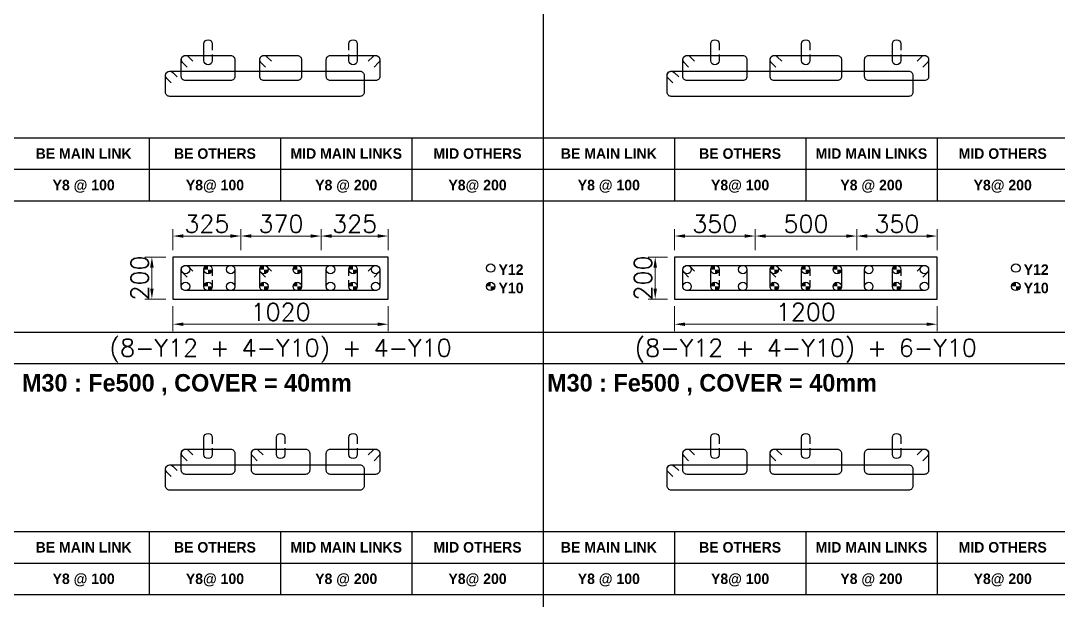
# Model space of a CAD drawing. Header units: millimetres. Extents: x -28707963 to -28231469, y 696001 to 896471.
# Drawn here: x -28267997 to -28253180, y 826289 to 834569 of the extents above; entities that cross this region are included whole.
import ezdxf
from ezdxf.enums import TextEntityAlignment as Align

# ---------------------------------------------------------------- set-up
doc = ezdxf.new("R2010")
doc.units = ezdxf.units.MM
doc.header["$MEASUREMENT"] = 0
doc.header["$PDMODE"] = 34
doc.header["$PDSIZE"] = -8
doc.layers.get('0').update_dxf_attribs({"lineweight": 5})
for name, color, linetype in [('09 COL TEXT-SCH', 2, 'Continuous'), ('14 REINF', 6, 'Continuous'), ('22 TABLE FRAME', 5, 'Continuous'), ('23 STIRRUPS', 5, 'Continuous'), ('TEXT', 4, 'Continuous')]:
    doc.layers.add(name, color=color, linetype=linetype)
doc.layers.add('19 COLUMN', color=1, linetype='Continuous', lineweight=25)
doc.styles.add('adani bold', font='')
doc.styles.add('ROMANS', font='simplex.shx')
doc.styles.get('adani bold').set_extended_font_data('Adani Bold', bold=True)
doc.dimstyles.new('D 50', dxfattribs={"dimscale": 100, "dimtxt": 3, "dimasz": 1.5, "dimexe": 1, "dimexo": 1, "dimgap": 0.5, "dimtad": 1, "dimdec": 0, "dimdsep": 46, "dimtxsty": 'ROMANS', "dimcen": 2.5, "dimclrd": 5, "dimclre": 5, "dimclrt": 4, "dimadec": 0, "dimazin": 0, "dimtfac": 1, "dimtdec": 0, "dimtmove": 0, "dimatfit": 3, "dimfxl": 1, "dimlwd": 0, "dimlwe": 0, "dimarcsym": 0})

# ---------------------------------------------------------------- blocks, each defined once
blk = doc.blocks.new('*D163')
at = {"color": 5, "lineweight": 0, "transparency": 16777216}
for p, q in [((-28265924, 831193), (-28266224, 831193)), ((-28266124, 830743), (-28266124, 831043)), ((-28265924, 830593), (-28266224, 830593))]:
    blk.add_line(p, q, dxfattribs=at)
at = {"color": 5, "transparency": 16777216}
for points in [[(-28266099, 831043), (-28266149, 831043), (-28266124, 831193)], [(-28266149, 830743), (-28266099, 830743), (-28266124, 830593)]]:
    blk.add_solid(points, dxfattribs=at)
at = {"layer": 'Defpoints', "color": 0, "transparency": 16777216}
for p in [(-28266124, 831193), (-28265824, 831193), (-28265824, 830593)]:
    blk.add_point(p, dxfattribs=at)
at = {"color": 4, "transparency": 16777216, "insert": (-28266299, 830893), "char_height": 250, "attachment_point": 5, "rotation": 90, "style": 'ROMANS'}
blk.add_mtext('200', dxfattribs=at)
blk = doc.blocks.new('*D178')
at = {"color": 5, "lineweight": 0, "transparency": 16777216}
for p, q in [((-28258761, 831193), (-28259036, 831193)), ((-28258936, 830743), (-28258936, 831043)), ((-28258761, 830593), (-28259036, 830593))]:
    blk.add_line(p, q, dxfattribs=at)
at = {"color": 5, "transparency": 16777216}
for points in [[(-28258911, 831043), (-28258961, 831043), (-28258936, 831193)], [(-28258961, 830743), (-28258911, 830743), (-28258936, 830593)]]:
    blk.add_solid(points, dxfattribs=at)
at = {"layer": 'Defpoints', "color": 0, "transparency": 16777216}
for p in [(-28258936, 831193), (-28258661, 831193), (-28258661, 830593)]:
    blk.add_point(p, dxfattribs=at)
at = {"color": 4, "transparency": 16777216, "insert": (-28259111, 830893), "char_height": 250, "attachment_point": 5, "rotation": 90, "style": 'ROMANS'}
blk.add_mtext('200', dxfattribs=at)
blk = doc.blocks.new('*D670')
at = {"color": 5, "lineweight": 0, "transparency": 16777216}
for p, q in [((-28265824, 830493), (-28265824, 830133)), ((-28262749, 830493), (-28262749, 830133)), ((-28265674, 830233), (-28262899, 830233))]:
    blk.add_line(p, q, dxfattribs=at)
at = {"color": 5, "transparency": 16777216}
for points in [[(-28265674, 830258), (-28265674, 830208), (-28265824, 830233)], [(-28262899, 830208), (-28262899, 830258), (-28262749, 830233)]]:
    blk.add_solid(points, dxfattribs=at)
at = {"layer": 'Defpoints', "color": 0, "transparency": 16777216}
for p in [(-28265824, 830593), (-28262749, 830593), (-28262749, 830233)]:
    blk.add_point(p, dxfattribs=at)
at = {"color": 4, "transparency": 16777216, "insert": (-28264286, 830408), "char_height": 250, "attachment_point": 5, "style": 'ROMANS'}
blk.add_mtext('1020', dxfattribs=at)
blk = doc.blocks.new('*D671')
at = {"color": 5, "lineweight": 0, "transparency": 16777216}
for p, q in [((-28265824, 831293), (-28265824, 831593)), ((-28264854, 831293), (-28264854, 831593)), ((-28265674, 831493), (-28265004, 831493))]:
    blk.add_line(p, q, dxfattribs=at)
at = {"color": 5, "transparency": 16777216}
for points in [[(-28265674, 831518), (-28265674, 831468), (-28265824, 831493)], [(-28265004, 831468), (-28265004, 831518), (-28264854, 831493)]]:
    blk.add_solid(points, dxfattribs=at)
at = {"layer": 'Defpoints', "color": 0, "transparency": 16777216}
for p in [(-28264854, 831493), (-28265824, 831193), (-28264854, 831193)]:
    blk.add_point(p, dxfattribs=at)
at = {"color": 4, "transparency": 16777216, "insert": (-28265339, 831668), "char_height": 250, "attachment_point": 5, "style": 'ROMANS'}
blk.add_mtext('325', dxfattribs=at)
blk = doc.blocks.new('*D672')
at = {"color": 5, "lineweight": 0, "transparency": 16777216}
for p, q in [((-28264854, 831293), (-28264854, 831593)), ((-28263708, 831293), (-28263708, 831593)), ((-28264704, 831493), (-28263858, 831493))]:
    blk.add_line(p, q, dxfattribs=at)
at = {"color": 5, "transparency": 16777216}
for points in [[(-28264704, 831518), (-28264704, 831468), (-28264854, 831493)], [(-28263858, 831468), (-28263858, 831518), (-28263708, 831493)]]:
    blk.add_solid(points, dxfattribs=at)
at = {"layer": 'Defpoints', "color": 0, "transparency": 16777216}
for p in [(-28263708, 831493), (-28264854, 831193), (-28263708, 831193)]:
    blk.add_point(p, dxfattribs=at)
at = {"color": 4, "transparency": 16777216, "insert": (-28264281, 831668), "char_height": 250, "attachment_point": 5, "style": 'ROMANS'}
blk.add_mtext('370', dxfattribs=at)
blk = doc.blocks.new('*D673')
at = {"color": 5, "lineweight": 0, "transparency": 16777216}
for p, q in [((-28263708, 831293), (-28263708, 831593)), ((-28262749, 831293), (-28262749, 831593)), ((-28263558, 831493), (-28262899, 831493))]:
    blk.add_line(p, q, dxfattribs=at)
at = {"color": 5, "transparency": 16777216}
for points in [[(-28263558, 831518), (-28263558, 831468), (-28263708, 831493)], [(-28262899, 831468), (-28262899, 831518), (-28262749, 831493)]]:
    blk.add_solid(points, dxfattribs=at)
at = {"layer": 'Defpoints', "color": 0, "transparency": 16777216}
for p in [(-28262749, 831493), (-28263708, 831193), (-28262749, 831193)]:
    blk.add_point(p, dxfattribs=at)
at = {"color": 4, "transparency": 16777216, "insert": (-28263228, 831668), "char_height": 250, "attachment_point": 5, "style": 'ROMANS'}
blk.add_mtext('325', dxfattribs=at)
blk = doc.blocks.new('*D706')
at = {"color": 5, "lineweight": 0, "transparency": 16777216}
for p, q in [((-28258661, 830493), (-28258661, 830133)), ((-28254911, 830493), (-28254911, 830133)), ((-28258511, 830233), (-28255061, 830233))]:
    blk.add_line(p, q, dxfattribs=at)
at = {"color": 5, "transparency": 16777216}
for points in [[(-28258511, 830258), (-28258511, 830208), (-28258661, 830233)], [(-28255061, 830208), (-28255061, 830258), (-28254911, 830233)]]:
    blk.add_solid(points, dxfattribs=at)
at = {"layer": 'Defpoints', "color": 0, "transparency": 16777216}
for p in [(-28258661, 830593), (-28254911, 830593), (-28254911, 830233)]:
    blk.add_point(p, dxfattribs=at)
at = {"color": 4, "transparency": 16777216, "insert": (-28256786, 830408), "char_height": 250, "attachment_point": 5, "style": 'ROMANS'}
blk.add_mtext('1200', dxfattribs=at)
blk = doc.blocks.new('*D707')
at = {"color": 5, "lineweight": 0, "transparency": 16777216}
for p, q in [((-28258661, 831293), (-28258661, 831593)), ((-28257508, 831293), (-28257508, 831593)), ((-28258511, 831493), (-28257658, 831493))]:
    blk.add_line(p, q, dxfattribs=at)
at = {"color": 5, "transparency": 16777216}
for points in [[(-28258511, 831518), (-28258511, 831468), (-28258661, 831493)], [(-28257658, 831468), (-28257658, 831518), (-28257508, 831493)]]:
    blk.add_solid(points, dxfattribs=at)
at = {"layer": 'Defpoints', "color": 0, "transparency": 16777216}
for p in [(-28257508, 831493), (-28258661, 831193), (-28257508, 831193)]:
    blk.add_point(p, dxfattribs=at)
at = {"color": 4, "transparency": 16777216, "insert": (-28258085, 831668), "char_height": 250, "attachment_point": 5, "style": 'ROMANS'}
blk.add_mtext('350', dxfattribs=at)
blk = doc.blocks.new('*D708')
at = {"color": 5, "lineweight": 0, "transparency": 16777216}
for p, q in [((-28257508, 831293), (-28257508, 831593)), ((-28256058, 831293), (-28256058, 831593)), ((-28257358, 831493), (-28256208, 831493))]:
    blk.add_line(p, q, dxfattribs=at)
at = {"color": 5, "transparency": 16777216}
for points in [[(-28257358, 831518), (-28257358, 831468), (-28257508, 831493)], [(-28256208, 831468), (-28256208, 831518), (-28256058, 831493)]]:
    blk.add_solid(points, dxfattribs=at)
at = {"layer": 'Defpoints', "color": 0, "transparency": 16777216}
for p in [(-28256058, 831493), (-28257508, 831193), (-28256058, 831193)]:
    blk.add_point(p, dxfattribs=at)
at = {"color": 4, "transparency": 16777216, "insert": (-28256783, 831668), "char_height": 250, "attachment_point": 5, "style": 'ROMANS'}
blk.add_mtext('500', dxfattribs=at)
blk = doc.blocks.new('*D709')
at = {"color": 5, "lineweight": 0, "transparency": 16777216}
for p, q in [((-28256058, 831293), (-28256058, 831593)), ((-28254911, 831293), (-28254911, 831593)), ((-28255908, 831493), (-28255061, 831493))]:
    blk.add_line(p, q, dxfattribs=at)
at = {"color": 5, "transparency": 16777216}
for points in [[(-28255908, 831518), (-28255908, 831468), (-28256058, 831493)], [(-28255061, 831468), (-28255061, 831518), (-28254911, 831493)]]:
    blk.add_solid(points, dxfattribs=at)
at = {"layer": 'Defpoints', "color": 0, "transparency": 16777216}
for p in [(-28254911, 831493), (-28256058, 831193), (-28254911, 831193)]:
    blk.add_point(p, dxfattribs=at)
at = {"color": 4, "transparency": 16777216, "insert": (-28255485, 831668), "char_height": 250, "attachment_point": 5, "style": 'ROMANS'}
blk.add_mtext('350', dxfattribs=at)

msp = doc.modelspace()

# ---------------------------------------------------------------- hatches: boundary and pattern name
at = {"layer": '14 REINF'}
h = msp.add_hatch(color=6, dxfattribs=at)
edge = h.paths.add_edge_path(flags=0)
edge.add_line((-28265381.1, 831013.4), (-28265321.1, 831013.4))
edge.add_line((-28265321.1, 831013.4), (-28265321.1, 831073.4))
edge.add_arc((-28265321.1, 831013.4), 60, 90, 180)
edge = h.paths.add_edge_path(flags=0)
edge.add_line((-28265261.1, 831013.4), (-28265321.1, 831013.4))
edge.add_line((-28265321.1, 831013.4), (-28265321.1, 830953.4))
edge.add_arc((-28265321.1, 831013.4), 60, 270, 360)
h = msp.add_hatch(color=6, dxfattribs=at)
edge = h.paths.add_edge_path(flags=0)
edge.add_line((-28264583.6, 831013.4), (-28264523.6, 831013.4))
edge.add_line((-28264523.6, 831013.4), (-28264523.6, 831073.4))
edge.add_arc((-28264523.6, 831013.4), 60, 90, 180)
edge = h.paths.add_edge_path(flags=0)
edge.add_line((-28264463.6, 831013.4), (-28264523.6, 831013.4))
edge.add_line((-28264523.6, 831013.4), (-28264523.6, 830953.4))
edge.add_arc((-28264523.6, 831013.4), 60, 270, 360)
h = msp.add_hatch(color=6, dxfattribs=at)
edge = h.paths.add_edge_path(flags=0)
edge.add_line((-28264108.6, 831013.4), (-28264048.6, 831013.4))
edge.add_line((-28264048.6, 831013.4), (-28264048.6, 831073.4))
edge.add_arc((-28264048.6, 831013.4), 60, 90, 180)
edge = h.paths.add_edge_path(flags=0)
edge.add_line((-28263988.6, 831013.4), (-28264048.6, 831013.4))
edge.add_line((-28264048.6, 831013.4), (-28264048.6, 830953.4))
edge.add_arc((-28264048.6, 831013.4), 60, 270, 360)
h = msp.add_hatch(color=6, dxfattribs=at)
edge = h.paths.add_edge_path(flags=0)
edge.add_line((-28263311.1, 831013.4), (-28263251.1, 831013.4))
edge.add_line((-28263251.1, 831013.4), (-28263251.1, 831073.4))
edge.add_arc((-28263251.1, 831013.4), 60, 90, 180)
edge = h.paths.add_edge_path(flags=0)
edge.add_line((-28263191.1, 831013.4), (-28263251.1, 831013.4))
edge.add_line((-28263251.1, 831013.4), (-28263251.1, 830953.4))
edge.add_arc((-28263251.1, 831013.4), 60, 270, 360)
h = msp.add_hatch(color=6, dxfattribs=at)
edge = h.paths.add_edge_path(flags=0)
edge.add_line((-28258143.6, 831013.4), (-28258083.6, 831013.4))
edge.add_line((-28258083.6, 831013.4), (-28258083.6, 831073.4))
edge.add_arc((-28258083.6, 831013.4), 60, 90, 180)
edge = h.paths.add_edge_path(flags=0)
edge.add_line((-28258023.6, 831013.4), (-28258083.6, 831013.4))
edge.add_line((-28258083.6, 831013.4), (-28258083.6, 830953.4))
edge.add_arc((-28258083.6, 831013.4), 60, 270, 360)
h = msp.add_hatch(color=6, dxfattribs=at)
edge = h.paths.add_edge_path(flags=0)
edge.add_line((-28257296.1, 831013.4), (-28257236.1, 831013.4))
edge.add_line((-28257236.1, 831013.4), (-28257236.1, 831073.4))
edge.add_arc((-28257236.1, 831013.4), 60, 90, 180)
edge = h.paths.add_edge_path(flags=0)
edge.add_line((-28257176.1, 831013.4), (-28257236.1, 831013.4))
edge.add_line((-28257236.1, 831013.4), (-28257236.1, 830953.4))
edge.add_arc((-28257236.1, 831013.4), 60, 270, 360)
h = msp.add_hatch(color=6, dxfattribs=at)
edge = h.paths.add_edge_path(flags=0)
edge.add_line((-28256846.1, 831013.4), (-28256786.1, 831013.4))
edge.add_line((-28256786.1, 831013.4), (-28256786.1, 831073.4))
edge.add_arc((-28256786.1, 831013.4), 60, 90, 180)
edge = h.paths.add_edge_path(flags=0)
edge.add_line((-28256726.1, 831013.4), (-28256786.1, 831013.4))
edge.add_line((-28256786.1, 831013.4), (-28256786.1, 830953.4))
edge.add_arc((-28256786.1, 831013.4), 60, 270, 360)
h = msp.add_hatch(color=6, dxfattribs=at)
edge = h.paths.add_edge_path(flags=0)
edge.add_line((-28256396.1, 831013.4), (-28256336.1, 831013.4))
edge.add_line((-28256336.1, 831013.4), (-28256336.1, 831073.4))
edge.add_arc((-28256336.1, 831013.4), 60, 90, 180)
edge = h.paths.add_edge_path(flags=0)
edge.add_line((-28256276.1, 831013.4), (-28256336.1, 831013.4))
edge.add_line((-28256336.1, 831013.4), (-28256336.1, 830953.4))
edge.add_arc((-28256336.1, 831013.4), 60, 270, 360)
h = msp.add_hatch(color=6, dxfattribs=at)
edge = h.paths.add_edge_path(flags=0)
edge.add_line((-28255548.6, 831013.4), (-28255488.6, 831013.4))
edge.add_line((-28255488.6, 831013.4), (-28255488.6, 831073.4))
edge.add_arc((-28255488.6, 831013.4), 60, 90, 180)
edge = h.paths.add_edge_path(flags=0)
edge.add_line((-28255428.6, 831013.4), (-28255488.6, 831013.4))
edge.add_line((-28255488.6, 831013.4), (-28255488.6, 830953.4))
edge.add_arc((-28255488.6, 831013.4), 60, 270, 360)
h = msp.add_hatch(color=6, dxfattribs=at)
edge = h.paths.add_edge_path(flags=0)
edge.add_line((-28265381.1, 830773.4), (-28265321.1, 830773.4))
edge.add_line((-28265321.1, 830773.4), (-28265321.1, 830833.4))
edge.add_arc((-28265321.1, 830773.4), 60, 90, 180)
edge = h.paths.add_edge_path(flags=0)
edge.add_line((-28265261.1, 830773.4), (-28265321.1, 830773.4))
edge.add_line((-28265321.1, 830773.4), (-28265321.1, 830713.4))
edge.add_arc((-28265321.1, 830773.4), 60, 270, 360)
h = msp.add_hatch(color=6, dxfattribs=at)
edge = h.paths.add_edge_path(flags=0)
edge.add_line((-28264583.6, 830773.4), (-28264523.6, 830773.4))
edge.add_line((-28264523.6, 830773.4), (-28264523.6, 830833.4))
edge.add_arc((-28264523.6, 830773.4), 60, 90, 180)
edge = h.paths.add_edge_path(flags=0)
edge.add_line((-28264463.6, 830773.4), (-28264523.6, 830773.4))
edge.add_line((-28264523.6, 830773.4), (-28264523.6, 830713.4))
edge.add_arc((-28264523.6, 830773.4), 60, 270, 360)
h = msp.add_hatch(color=6, dxfattribs=at)
edge = h.paths.add_edge_path(flags=0)
edge.add_line((-28264108.6, 830773.4), (-28264048.6, 830773.4))
edge.add_line((-28264048.6, 830773.4), (-28264048.6, 830833.4))
edge.add_arc((-28264048.6, 830773.4), 60, 90, 180)
edge = h.paths.add_edge_path(flags=0)
edge.add_line((-28263988.6, 830773.4), (-28264048.6, 830773.4))
edge.add_line((-28264048.6, 830773.4), (-28264048.6, 830713.4))
edge.add_arc((-28264048.6, 830773.4), 60, 270, 360)
h = msp.add_hatch(color=6, dxfattribs=at)
edge = h.paths.add_edge_path(flags=0)
edge.add_line((-28263311.1, 830773.4), (-28263251.1, 830773.4))
edge.add_line((-28263251.1, 830773.4), (-28263251.1, 830833.4))
edge.add_arc((-28263251.1, 830773.4), 60, 90, 180)
edge = h.paths.add_edge_path(flags=0)
edge.add_line((-28263191.1, 830773.4), (-28263251.1, 830773.4))
edge.add_line((-28263251.1, 830773.4), (-28263251.1, 830713.4))
edge.add_arc((-28263251.1, 830773.4), 60, 270, 360)
h = msp.add_hatch(color=6, dxfattribs=at)
edge = h.paths.add_edge_path(flags=0)
edge.add_line((-28261346.1, 830773.4), (-28261286.1, 830773.4))
edge.add_line((-28261286.1, 830773.4), (-28261286.1, 830833.4))
edge.add_arc((-28261286.1, 830773.4), 60, 90, 180)
edge = h.paths.add_edge_path(flags=0)
edge.add_line((-28261226.1, 830773.4), (-28261286.1, 830773.4))
edge.add_line((-28261286.1, 830773.4), (-28261286.1, 830713.4))
edge.add_arc((-28261286.1, 830773.4), 60, 270, 360)
h = msp.add_hatch(color=6, dxfattribs=at)
edge = h.paths.add_edge_path(flags=0)
edge.add_line((-28258143.6, 830773.4), (-28258083.6, 830773.4))
edge.add_line((-28258083.6, 830773.4), (-28258083.6, 830833.4))
edge.add_arc((-28258083.6, 830773.4), 60, 90, 180)
edge = h.paths.add_edge_path(flags=0)
edge.add_line((-28258023.6, 830773.4), (-28258083.6, 830773.4))
edge.add_line((-28258083.6, 830773.4), (-28258083.6, 830713.4))
edge.add_arc((-28258083.6, 830773.4), 60, 270, 360)
h = msp.add_hatch(color=6, dxfattribs=at)
edge = h.paths.add_edge_path(flags=0)
edge.add_line((-28257296.1, 830773.4), (-28257236.1, 830773.4))
edge.add_line((-28257236.1, 830773.4), (-28257236.1, 830833.4))
edge.add_arc((-28257236.1, 830773.4), 60, 90, 180)
edge = h.paths.add_edge_path(flags=0)
edge.add_line((-28257176.1, 830773.4), (-28257236.1, 830773.4))
edge.add_line((-28257236.1, 830773.4), (-28257236.1, 830713.4))
edge.add_arc((-28257236.1, 830773.4), 60, 270, 360)
h = msp.add_hatch(color=6, dxfattribs=at)
edge = h.paths.add_edge_path(flags=0)
edge.add_line((-28256846.1, 830773.4), (-28256786.1, 830773.4))
edge.add_line((-28256786.1, 830773.4), (-28256786.1, 830833.4))
edge.add_arc((-28256786.1, 830773.4), 60, 90, 180)
edge = h.paths.add_edge_path(flags=0)
edge.add_line((-28256726.1, 830773.4), (-28256786.1, 830773.4))
edge.add_line((-28256786.1, 830773.4), (-28256786.1, 830713.4))
edge.add_arc((-28256786.1, 830773.4), 60, 270, 360)
h = msp.add_hatch(color=6, dxfattribs=at)
edge = h.paths.add_edge_path(flags=0)
edge.add_line((-28256396.1, 830773.4), (-28256336.1, 830773.4))
edge.add_line((-28256336.1, 830773.4), (-28256336.1, 830833.4))
edge.add_arc((-28256336.1, 830773.4), 60, 90, 180)
edge = h.paths.add_edge_path(flags=0)
edge.add_line((-28256276.1, 830773.4), (-28256336.1, 830773.4))
edge.add_line((-28256336.1, 830773.4), (-28256336.1, 830713.4))
edge.add_arc((-28256336.1, 830773.4), 60, 270, 360)
h = msp.add_hatch(color=6, dxfattribs=at)
edge = h.paths.add_edge_path(flags=0)
edge.add_line((-28255548.6, 830773.4), (-28255488.6, 830773.4))
edge.add_line((-28255488.6, 830773.4), (-28255488.6, 830833.4))
edge.add_arc((-28255488.6, 830773.4), 60, 90, 180)
edge = h.paths.add_edge_path(flags=0)
edge.add_line((-28255428.6, 830773.4), (-28255488.6, 830773.4))
edge.add_line((-28255488.6, 830773.4), (-28255488.6, 830713.4))
edge.add_arc((-28255488.6, 830773.4), 60, 270, 360)
h = msp.add_hatch(color=6, dxfattribs=at)
edge = h.paths.add_edge_path(flags=0)
edge.add_line((-28253846.1, 830773.4), (-28253786.1, 830773.4))
edge.add_line((-28253786.1, 830773.4), (-28253786.1, 830833.4))
edge.add_arc((-28253786.1, 830773.4), 60, 90, 180)
edge = h.paths.add_edge_path(flags=0)
edge.add_line((-28253726.1, 830773.4), (-28253786.1, 830773.4))
edge.add_line((-28253786.1, 830773.4), (-28253786.1, 830713.4))
edge.add_arc((-28253786.1, 830773.4), 60, 270, 360)

# ---------------------------------------------------------------- linework, layer by layer
at = {"layer": '14 REINF', "color": 6}
for centre in [(-28265643.6, 831013.4), (-28265321.1, 831013.4), (-28264998.6, 831013.4), (-28264523.6, 831013.4), (-28264048.6, 831013.4), (-28263573.6, 831013.4), (-28263251.1, 831013.4), (-28262928.6, 831013.4), (-28261286.1, 831035.9), (-28258481.1, 831013.4), (-28258083.6, 831013.4), (-28257686.1, 831013.4), (-28257236.1, 831013.4), (-28256786.1, 831013.4), (-28256336.1, 831013.4), (-28255886.1, 831013.4), (-28255488.6, 831013.4), (-28255091.1, 831013.4), (-28253786.1, 831035.9), (-28265643.6, 830773.4), (-28265321.1, 830773.4), (-28264998.6, 830773.4), (-28264523.6, 830773.4), (-28264048.6, 830773.4), (-28263573.6, 830773.4), (-28263251.1, 830773.4), (-28262928.6, 830773.4), (-28261286.1, 830773.4), (-28258481.1, 830773.4), (-28258083.6, 830773.4), (-28257686.1, 830773.4), (-28257236.1, 830773.4), (-28256786.1, 830773.4), (-28256336.1, 830773.4), (-28255886.1, 830773.4), (-28255488.6, 830773.4), (-28255091.1, 830773.4), (-28253786.1, 830773.4)]:
    msp.add_circle(centre, 60, dxfattribs=at)
at = {"layer": '19 COLUMN', "color": 4}
for points in [[(-28262748.6, 831193.4), (-28265823.6, 831193.4)], [(-28265823.6, 831193.4), (-28265823.6, 830593.4)], [(-28262748.6, 830593.4), (-28262748.6, 831193.4)], [(-28254911.1, 831193.4), (-28258661.1, 831193.4)], [(-28258661.1, 831193.4), (-28258661.1, 830593.4)], [(-28254911.1, 830593.4), (-28254911.1, 831193.4)], [(-28265823.6, 830593.4), (-28262748.6, 830593.4)], [(-28258661.1, 830593.4), (-28254911.1, 830593.4)]]:
    msp.add_lwpolyline(points, dxfattribs=at)
at = {"layer": '22 TABLE FRAME', "color": 5, "linetype": 'Continuous'}
for p, q in [((-28260536.1, 863421.2), (-28260536.1, 788796.2)), ((-28330286.1, 832896.2), (-28245536.1, 832896.2)), ((-28266161.1, 832896.2), (-28266161.1, 831996.2)), ((-28264286.1, 832896.2), (-28264286.1, 831996.2)), ((-28262411.1, 832896.2), (-28262411.1, 831996.2)), ((-28258661.1, 832896.2), (-28258661.1, 831996.2)), ((-28256786.1, 832896.2), (-28256786.1, 831996.2)), ((-28254911.1, 832896.2), (-28254911.1, 831996.2)), ((-28330286.1, 832446.2), (-28245536.1, 832446.2)), ((-28330286.1, 831996.2), (-28245536.1, 831996.2)), ((-28330286.1, 830121.2), (-28245536.1, 830121.2)), ((-28334786.1, 829671.2), (-28245536.1, 829671.2)), ((-28330286.1, 827271.2), (-28245536.1, 827271.2)), ((-28266161.1, 827271.2), (-28266161.1, 826371.2)), ((-28264286.1, 827271.2), (-28264286.1, 826371.2)), ((-28262411.1, 827271.2), (-28262411.1, 826371.2)), ((-28258661.1, 827271.2), (-28258661.1, 826371.2)), ((-28256786.1, 827271.2), (-28256786.1, 826371.2)), ((-28254911.1, 827271.2), (-28254911.1, 826371.2)), ((-28330286.1, 826821.2), (-28245536.1, 826821.2)), ((-28330286.1, 826371.2), (-28245536.1, 826371.2))]:
    msp.add_line(p, q, dxfattribs=at)
at = {"layer": '23 STIRRUPS', "color": 5}
for points in [[(-28265261.1, 834088.4), (-28265261.1, 833998.4, -1), (-28265381.1, 833998.4), (-28265381.1, 834238.4, -1), (-28265261.1, 834238.4), (-28265261.1, 834148.4)], [(-28263311.1, 834148.4), (-28263311.1, 834238.4, -1), (-28263191.1, 834238.4), (-28263191.1, 833998.4, -1), (-28263311.1, 833998.4), (-28263311.1, 834088.4)], [(-28258023.6, 834088.4), (-28258023.6, 833998.4, -1), (-28258143.6, 833998.4), (-28258143.6, 834238.4, -1), (-28258023.6, 834238.4), (-28258023.6, 834148.4)], [(-28256726.1, 834088.4), (-28256726.1, 833998.4, -1), (-28256846.1, 833998.4), (-28256846.1, 834238.4, -1), (-28256726.1, 834238.4), (-28256726.1, 834148.4)], [(-28255428.6, 834088.4), (-28255428.6, 833998.4, -1), (-28255548.6, 833998.4), (-28255548.6, 834238.4, -1), (-28255428.6, 834238.4), (-28255428.6, 834148.4)], [(-28265622.4, 833907.3), (-28265686, 833970.9, -0.668178), (-28265643.6, 834073.4), (-28264998.6, 834073.4, -0.4142136), (-28264938.6, 834013.4), (-28264938.6, 833773.4, -0.4142136), (-28264998.6, 833713.4), (-28265643.6, 833713.4, -0.4142136), (-28265703.6, 833773.4), (-28265703.6, 834013.4, -0.6681793), (-28265601.2, 834055.8), (-28265537.5, 833992.1)], [(-28264502.4, 833907.3), (-28264566.1, 833970.9, -0.6683136), (-28264523.6, 834073.4), (-28264048.6, 834073.4, -0.4143234), (-28263988.6, 834013.4), (-28263988.6, 833773.4, -0.4143234), (-28264048.6, 833713.4), (-28264523.6, 833713.4, -0.4143234), (-28264583.6, 833773.4), (-28264583.6, 834013.4, -0.6681793), (-28264481.2, 834055.8), (-28264417.6, 833992.1)], [(-28263034.7, 833992.1), (-28262971, 834055.8, -0.6681793), (-28262868.6, 834013.4), (-28262868.6, 833773.4, -0.4142136), (-28262928.6, 833713.4), (-28263573.6, 833713.4, -0.4142136), (-28263633.6, 833773.4), (-28263633.6, 834013.4, -0.4142136), (-28263573.6, 834073.4), (-28262928.6, 834073.4, -0.668178), (-28262886.2, 833970.9), (-28262949.8, 833907.3)], [(-28258459.9, 833907.3), (-28258523.5, 833970.9, -0.668178), (-28258481.1, 834073.4), (-28257686.1, 834073.4, -0.4142136), (-28257626.1, 834013.4), (-28257626.1, 833773.4, -0.4142136), (-28257686.1, 833713.4), (-28258481.1, 833713.4, -0.4142136), (-28258541.1, 833773.4), (-28258541.1, 834013.4, -0.6681793), (-28258438.7, 834055.8), (-28258375, 833992.1)], [(-28257214.9, 833907.3), (-28257278.5, 833970.9, -0.668178), (-28257236.1, 834073.4), (-28256336.1, 834073.4, -0.4142136), (-28256276.1, 834013.4), (-28256276.1, 833773.4, -0.4142136), (-28256336.1, 833713.4), (-28257236.1, 833713.4, -0.4142136), (-28257296.1, 833773.4), (-28257296.1, 834013.4, -0.6681793), (-28257193.7, 834055.8), (-28257130, 833992.1)], [(-28255197.2, 833992.1), (-28255133.5, 834055.8, -0.6681793), (-28255031.1, 834013.4), (-28255031.1, 833773.4, -0.4142136), (-28255091.1, 833713.4), (-28255886.1, 833713.4, -0.4142136), (-28255946.1, 833773.4), (-28255946.1, 834013.4, -0.4142136), (-28255886.1, 834073.4), (-28255091.1, 834073.4, -0.668178), (-28255048.7, 833970.9), (-28255112.3, 833907.3)], [(-28265847.4, 833682.3), (-28265911, 833745.9, -0.668178), (-28265868.6, 833848.4), (-28263153.6, 833848.4, -0.4142136), (-28263093.6, 833788.4), (-28263093.6, 833548.4, -0.4142136), (-28263153.6, 833488.4), (-28265868.6, 833488.4, -0.4142136), (-28265928.6, 833548.4), (-28265928.6, 833788.4, -0.6681793), (-28265826.2, 833830.8), (-28265762.5, 833767.1)], [(-28258684.9, 833682.3), (-28258748.5, 833745.9, -0.668178), (-28258706.1, 833848.4), (-28255316.1, 833848.4, -0.4142136), (-28255256.1, 833788.4), (-28255256.1, 833548.4, -0.4142136), (-28255316.1, 833488.4), (-28258706.1, 833488.4, -0.4142136), (-28258766.1, 833548.4), (-28258766.1, 833788.4, -0.6681793), (-28258663.7, 833830.8), (-28258600, 833767.1)], [(-28265622.4, 830907.3), (-28265686, 830970.9, -0.668178), (-28265643.6, 831073.4), (-28262928.6, 831073.4, -0.4142136), (-28262868.6, 831013.4), (-28262868.6, 830773.4, -0.4142136), (-28262928.6, 830713.4), (-28265643.6, 830713.4, -0.4142136), (-28265703.6, 830773.4), (-28265703.6, 831013.4, -0.6681793), (-28265601.2, 831055.8), (-28265537.5, 830992.1)], [(-28265622.4, 830907.3), (-28265686, 830970.9, -0.668178), (-28265643.6, 831073.4), (-28264998.6, 831073.4, -0.4142136), (-28264938.6, 831013.4), (-28264938.6, 830773.4, -0.4142136), (-28264998.6, 830713.4), (-28265643.6, 830713.4, -0.4142136), (-28265703.6, 830773.4), (-28265703.6, 831013.4, -0.6681793), (-28265601.2, 831055.8), (-28265537.5, 830992.1)], [(-28265261.1, 830863.4), (-28265261.1, 830773.4, -1), (-28265381.1, 830773.4), (-28265381.1, 831013.4, -1), (-28265261.1, 831013.4), (-28265261.1, 830923.4)], [(-28264502.4, 830907.3), (-28264566.1, 830970.9, -0.6683136), (-28264523.6, 831073.4), (-28264048.6, 831073.4, -0.4143234), (-28263988.6, 831013.4), (-28263988.6, 830773.4, -0.4143234), (-28264048.6, 830713.4), (-28264523.6, 830713.4, -0.4143234), (-28264583.6, 830773.4), (-28264583.6, 831013.4, -0.6681793), (-28264481.2, 831055.8), (-28264417.6, 830992.1)], [(-28263034.7, 830992.1), (-28262971, 831055.8, -0.6681793), (-28262868.6, 831013.4), (-28262868.6, 830773.4, -0.4142136), (-28262928.6, 830713.4), (-28263573.6, 830713.4, -0.4142136), (-28263633.6, 830773.4), (-28263633.6, 831013.4, -0.4142136), (-28263573.6, 831073.4), (-28262928.6, 831073.4, -0.668178), (-28262886.2, 830970.9), (-28262949.8, 830907.3)], [(-28263311.1, 830923.4), (-28263311.1, 831013.4, -1), (-28263191.1, 831013.4), (-28263191.1, 830773.4, -1), (-28263311.1, 830773.4), (-28263311.1, 830863.4)], [(-28258459.9, 830907.3), (-28258523.5, 830970.9, -0.668178), (-28258481.1, 831073.4), (-28255091.1, 831073.4, -0.4142136), (-28255031.1, 831013.4), (-28255031.1, 830773.4, -0.4142136), (-28255091.1, 830713.4), (-28258481.1, 830713.4, -0.4142136), (-28258541.1, 830773.4), (-28258541.1, 831013.4, -0.6681793), (-28258438.7, 831055.8), (-28258375, 830992.1)], [(-28258459.9, 830907.3), (-28258523.5, 830970.9, -0.668178), (-28258481.1, 831073.4), (-28257686.1, 831073.4, -0.4142136), (-28257626.1, 831013.4), (-28257626.1, 830773.4, -0.4142136), (-28257686.1, 830713.4), (-28258481.1, 830713.4, -0.4142136), (-28258541.1, 830773.4), (-28258541.1, 831013.4, -0.6681793), (-28258438.7, 831055.8), (-28258375, 830992.1)], [(-28258023.6, 830863.4), (-28258023.6, 830773.4, -1), (-28258143.6, 830773.4), (-28258143.6, 831013.4, -1), (-28258023.6, 831013.4), (-28258023.6, 830923.4)], [(-28257214.9, 830907.3), (-28257278.5, 830970.9, -0.668178), (-28257236.1, 831073.4), (-28256336.1, 831073.4, -0.4142136), (-28256276.1, 831013.4), (-28256276.1, 830773.4, -0.4142136), (-28256336.1, 830713.4), (-28257236.1, 830713.4, -0.4142136), (-28257296.1, 830773.4), (-28257296.1, 831013.4, -0.6681793), (-28257193.7, 831055.8), (-28257130, 830992.1)], [(-28256726.1, 830863.4), (-28256726.1, 830773.4, -1), (-28256846.1, 830773.4), (-28256846.1, 831013.4, -1), (-28256726.1, 831013.4), (-28256726.1, 830923.4)], [(-28255197.2, 830992.1), (-28255133.5, 831055.8, -0.6681793), (-28255031.1, 831013.4), (-28255031.1, 830773.4, -0.4142136), (-28255091.1, 830713.4), (-28255886.1, 830713.4, -0.4142136), (-28255946.1, 830773.4), (-28255946.1, 831013.4, -0.4142136), (-28255886.1, 831073.4), (-28255091.1, 831073.4, -0.668178), (-28255048.7, 830970.9), (-28255112.3, 830907.3)], [(-28255428.6, 830863.4), (-28255428.6, 830773.4, -1), (-28255548.6, 830773.4), (-28255548.6, 831013.4, -1), (-28255428.6, 831013.4), (-28255428.6, 830923.4)], [(-28265261.1, 828463.4), (-28265261.1, 828373.4, -1), (-28265381.1, 828373.4), (-28265381.1, 828613.4, -1), (-28265261.1, 828613.4), (-28265261.1, 828523.4)], [(-28264226.1, 828463.4), (-28264226.1, 828373.4, -1), (-28264346.1, 828373.4), (-28264346.1, 828613.4, -1), (-28264226.1, 828613.4), (-28264226.1, 828523.4)], [(-28263191.1, 828463.4), (-28263191.1, 828373.4, -1), (-28263311.1, 828373.4), (-28263311.1, 828613.4, -1), (-28263191.1, 828613.4), (-28263191.1, 828523.4)], [(-28258023.6, 828463.4), (-28258023.6, 828373.4, -1), (-28258143.6, 828373.4), (-28258143.6, 828613.4, -1), (-28258023.6, 828613.4), (-28258023.6, 828523.4)], [(-28256726.1, 828463.4), (-28256726.1, 828373.4, -1), (-28256846.1, 828373.4), (-28256846.1, 828613.4, -1), (-28256726.1, 828613.4), (-28256726.1, 828523.4)], [(-28255428.6, 828463.4), (-28255428.6, 828373.4, -1), (-28255548.6, 828373.4), (-28255548.6, 828613.4, -1), (-28255428.6, 828613.4), (-28255428.6, 828523.4)], [(-28265622.4, 828282.3), (-28265686, 828345.9, -0.668178), (-28265643.6, 828448.4), (-28264998.6, 828448.4, -0.4142136), (-28264938.6, 828388.4), (-28264938.6, 828148.4, -0.4142136), (-28264998.6, 828088.4), (-28265643.6, 828088.4, -0.4142136), (-28265703.6, 828148.4), (-28265703.6, 828388.4, -0.6681793), (-28265601.2, 828430.8), (-28265537.5, 828367.1)], [(-28264621.1, 828282.3), (-28264684.8, 828345.9, -0.668178), (-28264642.3, 828448.4), (-28263929.8, 828448.4, -0.4142136), (-28263869.8, 828388.4), (-28263869.8, 828148.4, -0.4142136), (-28263929.8, 828088.4), (-28264642.3, 828088.4, -0.4142136), (-28264702.3, 828148.4), (-28264702.3, 828388.4, -0.6681793), (-28264599.9, 828430.8), (-28264536.3, 828367.1)], [(-28263034.7, 828367.1), (-28262971, 828430.8, -0.6681793), (-28262868.6, 828388.4), (-28262868.6, 828148.4, -0.4142136), (-28262928.6, 828088.4), (-28263573.6, 828088.4, -0.4142136), (-28263633.6, 828148.4), (-28263633.6, 828388.4, -0.4142136), (-28263573.6, 828448.4), (-28262928.6, 828448.4, -0.668178), (-28262886.2, 828345.9), (-28262949.8, 828282.3)], [(-28258459.9, 828282.3), (-28258523.5, 828345.9, -0.668178), (-28258481.1, 828448.4), (-28257686.1, 828448.4, -0.4142136), (-28257626.1, 828388.4), (-28257626.1, 828148.4, -0.4142136), (-28257686.1, 828088.4), (-28258481.1, 828088.4, -0.4142136), (-28258541.1, 828148.4), (-28258541.1, 828388.4, -0.6681793), (-28258438.7, 828430.8), (-28258375, 828367.1)], [(-28257214.9, 828282.3), (-28257278.5, 828345.9, -0.668178), (-28257236.1, 828448.4), (-28256336.1, 828448.4, -0.4142136), (-28256276.1, 828388.4), (-28256276.1, 828148.4, -0.4142136), (-28256336.1, 828088.4), (-28257236.1, 828088.4, -0.4142136), (-28257296.1, 828148.4), (-28257296.1, 828388.4, -0.6681793), (-28257193.7, 828430.8), (-28257130, 828367.1)], [(-28255197.2, 828367.1), (-28255133.5, 828430.8, -0.6681793), (-28255031.1, 828388.4), (-28255031.1, 828148.4, -0.4142136), (-28255091.1, 828088.4), (-28255886.1, 828088.4, -0.4142136), (-28255946.1, 828148.4), (-28255946.1, 828388.4, -0.4142136), (-28255886.1, 828448.4), (-28255091.1, 828448.4, -0.668178), (-28255048.7, 828345.9), (-28255112.3, 828282.3)], [(-28265847.4, 828057.3), (-28265911, 828120.9, -0.668178), (-28265868.6, 828223.4), (-28263153.6, 828223.4, -0.4142136), (-28263093.6, 828163.4), (-28263093.6, 827923.4, -0.4142136), (-28263153.6, 827863.4), (-28265868.6, 827863.4, -0.4142136), (-28265928.6, 827923.4), (-28265928.6, 828163.4, -0.6681793), (-28265826.2, 828205.8), (-28265762.5, 828142.1)], [(-28258684.9, 828057.3), (-28258748.5, 828120.9, -0.668178), (-28258706.1, 828223.4), (-28255316.1, 828223.4, -0.4142136), (-28255256.1, 828163.4), (-28255256.1, 827923.4, -0.4142136), (-28255316.1, 827863.4), (-28258706.1, 827863.4, -0.4142136), (-28258766.1, 827923.4), (-28258766.1, 828163.4, -0.6681793), (-28258663.7, 828205.8), (-28258600, 828142.1)]]:
    msp.add_lwpolyline(points, format="xyb", dxfattribs=at)

# ---------------------------------------------------------------- texts
at = {"layer": '09 COL TEXT-SCH', "color": 3, "linetype": 'Continuous', "style": 'ROMANS'}
for s, p in [('(8-Y12 + 4-Y10) + 4-Y10', (-28264286.1, 829896.2)), ('(8-Y12 + 4-Y10) + 6-Y10', (-28256786.1, 829896.2))]:
    msp.add_text(s, height=250, dxfattribs=at).set_placement(p, align=Align.MIDDLE_CENTER)
at = {"layer": 'TEXT', "style": 'adani bold'}
for s, p in [('BE MAIN LINK', (-28267098.6, 832671.2)), ('BE OTHERS', (-28265223.6, 832671.2)), ('MID MAIN LINKS', (-28263348.6, 832671.2)), ('MID OTHERS', (-28261473.6, 832671.2)), ('BE MAIN LINK', (-28259598.6, 832671.2)), ('BE OTHERS', (-28257723.6, 832671.2)), ('MID MAIN LINKS', (-28255848.6, 832671.2)), ('MID OTHERS', (-28253973.6, 832671.2)), ('Y8 @ 100', (-28267098.6, 832221.2)), ('Y8@ 100', (-28265223.6, 832221.2)), ('Y8 @ 200', (-28263348.6, 832221.2)), ('Y8@ 200', (-28261473.6, 832221.2)), ('Y8 @ 100', (-28259598.6, 832221.2)), ('Y8@ 100', (-28257723.6, 832221.2)), ('Y8 @ 200', (-28255848.6, 832221.2)), ('Y8@ 200', (-28253973.6, 832221.2)), ('BE MAIN LINK', (-28267098.6, 827046.2)), ('BE OTHERS', (-28265223.6, 827046.2)), ('MID MAIN LINKS', (-28263348.6, 827046.2)), ('MID OTHERS', (-28261473.6, 827046.2)), ('BE MAIN LINK', (-28259598.6, 827046.2)), ('BE OTHERS', (-28257723.6, 827046.2)), ('MID MAIN LINKS', (-28255848.6, 827046.2)), ('MID OTHERS', (-28253973.6, 827046.2)), ('Y8 @ 100', (-28267098.6, 826596.2)), ('Y8@ 100', (-28265223.6, 826596.2)), ('Y8 @ 200', (-28263348.6, 826596.2)), ('Y8@ 200', (-28261473.6, 826596.2)), ('Y8 @ 100', (-28259598.6, 826596.2)), ('Y8@ 100', (-28257723.6, 826596.2)), ('Y8 @ 200', (-28255848.6, 826596.2)), ('Y8@ 200', (-28253973.6, 826596.2))]:
    msp.add_text(s, height=150, dxfattribs=at).set_placement(p, align=Align.MIDDLE_CENTER)
for s, p in [('Y12', (-28261173.6, 831013.7)), ('Y12', (-28253673.6, 831013.7)), ('Y10', (-28261173.6, 830751.2)), ('Y10', (-28253673.6, 830751.2))]:
    msp.add_text(s, height=150, dxfattribs=at).set_placement(p, align=Align.MIDDLE_LEFT)
at = {"layer": 'TEXT', "lineweight": 40, "style": 'adani bold'}
for p in [(-28267979.8, 829271.2), (-28260479.8, 829271.2)]:
    msp.add_text('M30 : Fe500 , COVER = 40mm', height=250, dxfattribs=at).set_placement(p)

# ---------------------------------------------------------------- dimensions: what is measured, and where the dimension line sits
for p1, p2, distance, text, picture, middle in [((-28265823.6, 831193.4), (-28264854.2, 831193.4), 300, '325', '*D671', (-28265338.9, 831668.4)), ((-28264854.2, 831193.4), (-28263707.7, 831193.4), 300, '370', '*D672', (-28264280.9, 831668.4)), ((-28263707.7, 831193.4), (-28262748.6, 831193.4), 300, '325', '*D673', (-28263228.2, 831668.4)), ((-28258661.1, 831193.4), (-28257508.4, 831193.4), 300, '350', '*D707', (-28258084.8, 831668.4)), ((-28257508.4, 831193.4), (-28256058.4, 831193.4), 300, '500', '*D708', (-28256783.4, 831668.4)), ((-28256058.4, 831193.4), (-28254911.1, 831193.4), 300, '350', '*D709', (-28255484.7, 831668.4)), ((-28265823.6, 830593.4), (-28262748.6, 830593.4), -360, '1020', '*D670', (-28264286.1, 830408.4)), ((-28258661.1, 830593.4), (-28254911.1, 830593.4), -360, '1200', '*D706', (-28256786.1, 830408.4))]:
    dim = msp.add_aligned_dim(p1=p1, p2=p2, distance=distance, text=text, dimstyle='D 50', override={"dimtxt": 2.5, "dimtxsty": 'ROMANS'})
    dim.commit()
    dim.dimension.update_dxf_attribs({"geometry": picture, "text_midpoint": middle})
for base, p1, p2, override, picture, middle in [((-28266123.6, 831193.4), (-28265823.6, 830593.4), (-28265823.6, 831193.4), {"dimtxt": 2.5}, '*D163', (-28266123.6, 830893.4)), ((-28258936.1, 831193.4), (-28258661.1, 830593.4), (-28258661.1, 831193.4), {"dimtxt": 2.5, "dimtxsty": 'ROMANS'}, '*D178', (-28258936.1, 830893.4))]:
    dim = msp.add_linear_dim(base=base, p1=p1, p2=p2, angle=90, text='200', dimstyle='D 50', override=override)
    dim.commit()
    dim.dimension.update_dxf_attribs({"geometry": picture, "text_midpoint": middle, "dimtype": 161})

doc.saveas('drawing.dxf')
